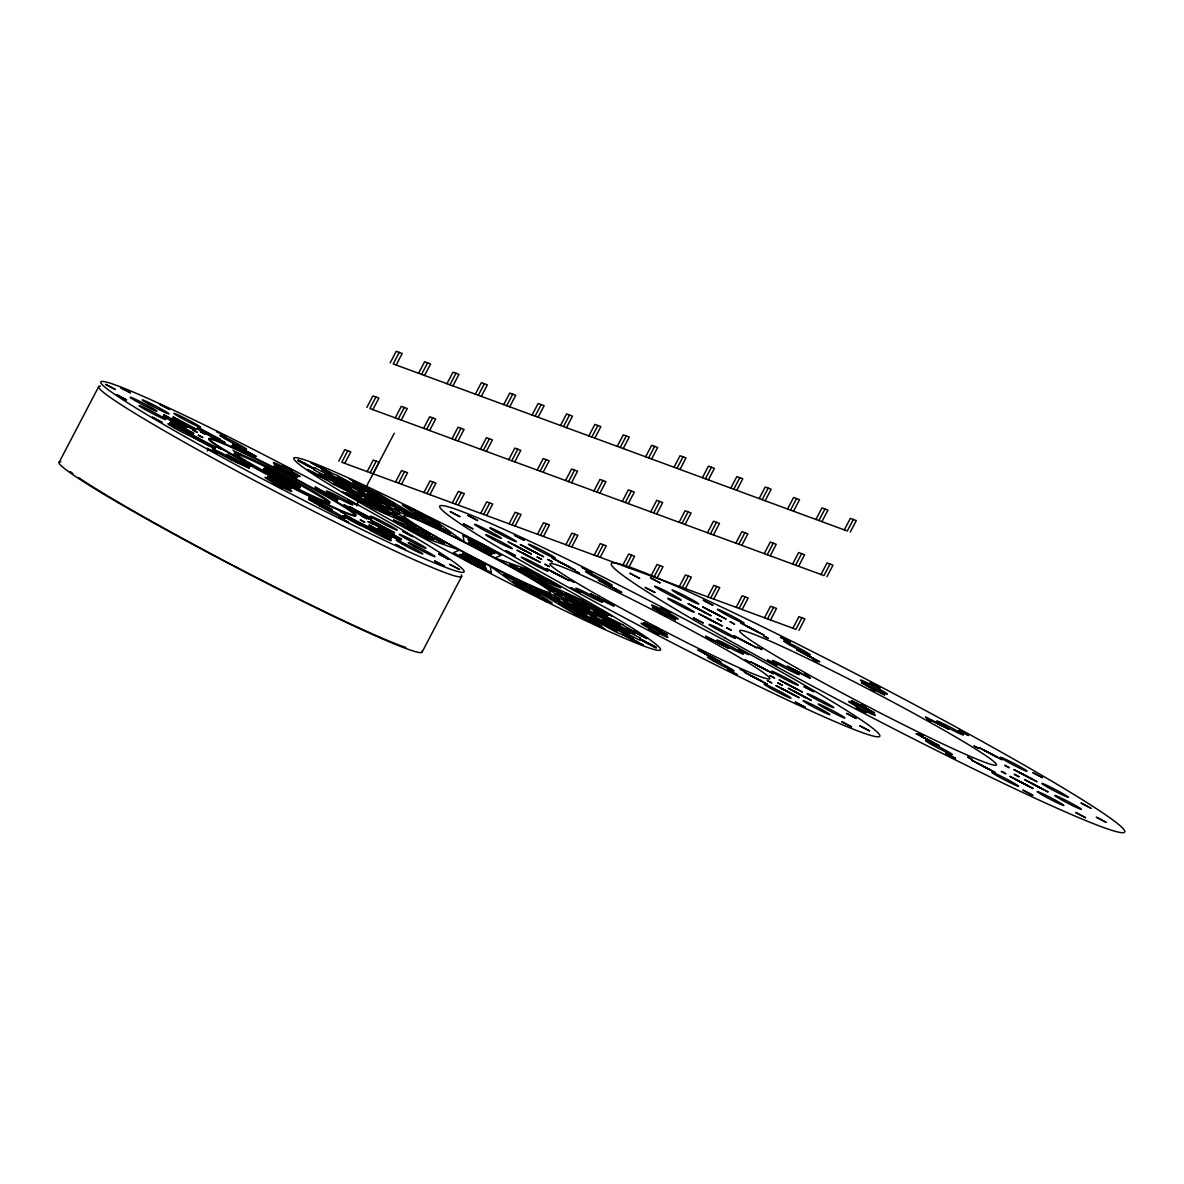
<?xml version="1.0" encoding="UTF-8"?>
<svg xmlns="http://www.w3.org/2000/svg" width="1184" height="1184" viewBox="0 0 1184 1184"><rect width="100%" height="100%" fill="white"/><g stroke="black" fill="none" stroke-linecap="round" stroke-linejoin="round"><path stroke-width="1.5" d="M59.2 462.16L98.775 386.472M207.318 450.986L208.073 449.55M235.187 455.278L236.578 452.599L241.018 454.478L236.578 452.599M236.904 453.975L237.377 453.043A53.768 2.901 27.6 0 0 288.334 483.93A53.768 2.901 27.6 0 0 321.663 496.2A53.768 2.901 27.6 0 0 240.5 454.182L240.53 455.411L236.904 453.975A53.768 2.901 27.6 0 0 287.845 484.863A53.768 2.901 27.6 0 0 321.175 497.132A53.768 2.901 27.6 0 0 240.012 455.115M238.295 456.417L239.701 453.753M262.226 471.262L262.715 470.329M338.787 461.153L344.825 449.624L350.804 451.829L344.781 463.358M366.877 407.444L372.901 395.9L378.88 398.105L372.856 409.634M390.202 362.837L396.226 351.308L402.205 353.498L396.181 365.027M347.815 450.719L341.776 462.263L795.9 629.326L801.923 617.782M375.89 397.01L369.867 408.539L823.975 575.602L830.014 564.072M399.215 352.403L393.192 363.932L847.3 530.994L853.324 519.465M367.173 471.602L373.212 460.058L379.191 462.263L373.152 473.792M395.264 417.878L401.287 406.349L407.266 408.554L401.243 420.083M418.574 373.271L424.612 361.742L430.591 363.947L424.553 375.476M370.163 472.697L376.201 461.168M398.253 418.988L404.277 407.444M421.563 374.381L427.602 362.837M356.354 505.716L394.242 433.255M395.56 482.036L401.583 470.507L407.562 472.712L401.539 484.241M423.635 428.327L429.674 416.783L435.653 418.988L429.614 430.517M446.96 383.72L452.984 372.19L458.963 374.381L452.939 385.91M398.549 483.146L404.573 471.602M426.625 429.422L432.663 417.893M449.95 384.815L455.973 373.286M423.946 492.485L429.97 480.941L435.949 483.146L429.925 494.675M452.022 438.761L458.045 427.232L464.039 429.437L458.001 440.966M475.346 394.154L481.37 382.624L487.349 384.83L481.326 396.359M426.936 493.58L432.959 482.051M455.011 439.871L461.035 428.327M478.336 395.264L484.36 383.72M452.318 502.919L458.356 491.39L464.335 493.595L458.297 505.124M480.408 449.21L486.432 437.666L492.411 439.871L486.387 451.4M503.718 404.602L509.756 393.073L515.736 395.264L509.697 406.793M455.307 504.029L461.346 492.485M483.398 450.305L489.421 438.776M506.708 405.698L512.746 394.168M480.704 513.368L486.728 501.824L492.707 504.029L486.683 515.558M508.78 459.644L514.818 448.114L520.797 450.32L514.774 461.849M532.104 415.036L538.128 403.507L544.122 405.712L538.084 417.242M483.694 514.463L489.717 502.934M511.784 460.754L517.808 449.21M535.094 416.146L541.132 404.602M422.007 652.28L461.582 576.593M509.09 523.802L515.114 512.272L521.093 514.478L515.07 526.007M537.166 470.092L543.204 458.548L549.184 460.754L543.145 472.283M560.491 425.485L566.514 413.956L572.494 416.146L566.47 427.676M512.08 524.912L518.104 513.368M540.156 471.188L546.194 459.658M563.48 426.58L569.504 415.051M537.462 534.25L543.5 522.706L549.48 524.912L543.456 536.441M565.552 480.526L571.576 468.997L577.555 471.202L571.532 482.732M588.862 435.919L594.901 424.39L600.88 426.595L594.856 438.124M540.452 535.346L546.49 523.816M568.542 481.636L574.566 470.092M591.867 437.029L597.89 425.485M565.848 544.684L571.887 533.155L577.866 535.36L571.828 546.89M593.939 490.975L599.962 479.431L605.942 481.636L599.918 493.166M617.249 446.368L623.287 434.839L629.266 437.029L623.228 448.558M568.838 545.794L574.876 534.25M596.928 492.07L602.952 480.541M620.238 447.463L626.277 435.934M594.235 555.133L600.258 543.589L606.238 545.794L600.214 557.324M622.31 501.409L628.349 489.88L634.328 492.085L628.29 503.614M645.635 456.802L651.659 445.273L657.638 447.478L651.614 459.007M597.224 556.228L603.248 544.699M625.3 502.519L631.338 490.975M648.625 457.912L654.648 446.368M622.621 565.567L628.645 554.038L634.624 556.243L628.6 567.772M650.697 511.858L656.72 500.314L662.714 502.519L656.676 514.048M674.022 467.251L680.045 455.722L686.024 457.912L680.001 469.441M625.611 566.677L631.634 555.133M653.686 512.953L659.71 501.424M677.011 468.346L683.035 456.817M650.993 576.016L657.031 564.472L663.01 566.677L656.972 578.206M679.083 522.292L685.107 510.763L691.086 512.968L685.062 524.497M702.393 477.685L708.432 466.156L714.411 468.361L708.372 479.89M653.982 577.111L660.021 565.582M682.073 523.402L688.096 511.858M705.383 478.795L711.421 467.251M679.379 586.45L685.403 574.921L691.382 577.126L685.358 588.655M707.455 532.741L713.493 521.197L719.472 523.402L713.449 534.931M730.78 488.134L736.803 476.604L742.797 478.795L736.759 490.324M682.369 587.56L688.392 576.016M710.444 533.836L716.483 522.307M733.769 489.229L739.793 477.7M707.766 596.899L713.789 585.355L719.768 587.56L713.745 599.089M735.841 543.175L741.88 531.646L747.859 533.851L741.82 545.38M759.166 498.568L765.19 487.038L771.169 489.244L765.145 500.773M710.755 597.994L716.779 586.465M738.831 544.285L744.869 532.741M762.156 499.678L768.179 488.134M736.137 607.333L742.176 595.804L748.155 598.009L742.116 609.538M764.228 553.624L770.251 542.08L776.23 544.285L770.207 555.814M787.538 509.016L793.576 497.487L799.555 499.678L793.532 511.207M739.127 608.443L745.165 596.899M767.217 554.719L773.241 543.19M790.542 510.112L796.566 498.582M764.524 617.782L770.547 606.238L776.541 608.443L770.503 619.972M792.614 564.058L798.638 552.528L804.617 554.734L798.593 566.263M815.924 519.45L821.962 507.921L827.942 510.126L821.903 521.656M767.513 618.877L773.552 607.348M795.604 565.153L801.627 553.624M818.914 520.56L824.952 509.016M792.91 628.216L798.934 616.686L804.913 618.892L798.889 630.421M820.986 574.506L827.024 562.962L833.003 565.168L826.965 576.697M844.31 529.899L850.334 518.37L856.313 520.56L850.29 532.09M300.307 461.597L305.309 463.654M314.071 469.93L315.122 468.05M398.993 514.108L399.97 512.524L412.18 516.949L434.558 527.146M465.445 559.07L464.942 559.943L478.662 567.121L479.15 566.248M475.213 541.769L475.702 540.896L489.421 548.074L488.918 548.947M471.809 563.525L472.298 562.652M482.066 545.35L482.554 544.492M554.512 595.419L555.459 593.835L635.497 633.706L622.991 624.841M640.292 638.087L639.242 639.967L638.428 639.626L554.615 595.508L632.789 638.457M453.368 552.676L459.407 550.116L489.036 565.552L490.28 566.263L491.301 572.508M500.995 555.34L494.956 557.901L464.113 541.769M373.212 496.792L385.259 503.096M385.2 503.126L373.212 496.851M420.927 513.678L411.248 508.617L420.971 513.664M525.933 547.482L537.98 553.786M537.921 553.816L525.992 547.6M654.826 592.474L645.102 587.412L654.841 592.459M703.488 652.932L715.536 659.236M790.098 642.246L780.404 637.184L790.142 642.231M715.521 659.266L703.488 653.006M933.747 742.916L921.759 736.655L933.791 742.886M300.248 461.464L309.971 466.555M309.897 466.585L304.954 464.291M364.006 486.476L354.312 481.429L364.021 486.432M356.65 499.411L347.001 494.364L356.724 499.367M459.762 516.638L450.112 511.592L459.821 516.609M524.098 540.304L514.448 535.257L524.157 540.274M477.492 542.302L487.216 547.378M487.142 547.422L477.552 542.42M693.38 617.796L703.104 622.888M703.03 622.917L693.439 617.93M870.122 682.872L879.875 687.919M879.801 687.948L870.151 682.902M804.158 686.779L813.822 691.737L804.084 686.69M795.382 702.097L805.135 707.144M805.061 707.174L795.411 702.127M865.8 712.738L856.165 707.692L865.874 712.709M869.441 730.839L859.747 725.807L869.47 730.809M1032.922 772.649L1042.645 777.74L1032.936 772.723M1105.9 822.229L1096.266 817.197L1105.974 822.199M249.158 453.901L253.761 456.299M253.746 456.328L249.232 453.99M282.902 471.084L285.063 472.061M285.122 472.416L291.057 475.835L279.024 469.574L285.211 472.372M204.832 433.951L200.288 431.642L204.906 434.025M244.304 462.515L248.906 464.912L244.289 462.53M387.257 506.959L391.83 509.357L387.257 507.018M476.782 559.795L472.268 557.457L476.841 559.84M538.735 581.906L543.308 584.304M543.264 584.334L538.779 581.995M661.16 613.652L665.689 615.961L661.086 613.608M566.973 601.013L562.548 598.63L567.121 601.013M653.879 626.366L658.452 628.763L653.864 626.41M757.449 647.189L762.022 649.587L757.449 647.248M745.18 659.962L749.753 662.344L745.18 660.021M874.71 691.086L870.225 688.762L874.754 691.056M777.888 682.916L782.432 685.344M978.517 748.288L974.003 745.95L978.576 748.347M1014.392 774.306L1018.965 776.704M1018.906 776.734L1014.436 774.395M397.306 514.611L392.94 512.243L397.484 514.611M448.292 533.274L443.808 530.95L448.351 533.333M552.158 561.778L547.689 559.44L552.218 561.749M443.438 541.976L438.998 539.667L443.497 541.946M510.866 566.07L515.44 568.409M515.38 568.438L510.985 566.174M726.68 627.786L731.224 630.154M731.164 630.184L726.724 627.875M556.894 593.362L561.453 595.73L556.909 593.421M559.366 599.341L554.896 596.988L559.44 599.296M706.922 638.146L711.466 640.529M711.451 640.574L706.966 638.25M700.247 649.972L704.791 652.354L700.292 650.075M770.118 675.679L774.662 678.062L770.118 675.753M931.231 721.426L926.806 719.117L931.305 721.396M922.987 736.034L918.562 733.725L922.943 736.019M287.475 473.467L285.477 472.283M519.761 580.796L542.657 591.304L617.293 632.744L632.774 638.531M192.385 436.704L215.162 448.78L192.504 437.162M314.204 470.048L398.949 514.108L409.738 521.804L459.007 549.894L427.972 539.075L393.68 520.176M782.298 685.314L777.888 682.976M284.338 487.216L282.251 486.343M227.21 456.373L226.336 456.373M317.356 466.333L322.995 468.405M404.144 525.992L397.424 523.52L416.664 532.889M537.699 575.128L556.939 584.496L550.205 582.025M403.685 526.969L410.404 529.44M543.959 578.576L550.678 581.048M631.368 639.612L637.007 641.684M315.255 468.08L399.866 512.48L321.604 469.574L337.011 475.243L412.091 516.89L352.61 481.932L379.028 493.876L434.454 527.072L463.714 541.576L437.621 522.544M316.528 489.066L320.849 491.375L314.337 488.563L337.425 500.654L316.38 489.199M393.621 520.087L430.754 534.324L371.658 507.625L346.483 492.707L409.62 521.744L332.526 483.842L318.836 474.37M607.984 615.443L544.847 586.376L555.503 593.939L640.174 637.984M325.141 508.084L325.955 508.306L325.082 507.625M318.866 474.31L398.801 514.122M463.181 535.538L500.891 555.266M491.153 572.464L453.516 552.795M227.683 456.55L229.696 457.424M273.652 481.296L272.927 481.296M287.342 489.184L290.139 490.146L267.036 478.07L270.174 480.275M274.022 481.459L275.99 482.376M354.164 481.636L364.154 486.195M353.986 497.176L342.043 491.73L363.384 502.756M346.749 494.527L358.678 499.974M595.685 608.043L607.614 613.49M590.209 621.822L600.199 626.38M545.158 586.509L523.654 573.707L560.742 587.93L526.347 568.927L495.371 558.138L523.905 573.855L582.291 600.17L607.999 615.384M230.569 457.823L249.291 468.242L235.009 461.523M284.619 487.926L285.596 488.385M323.528 507.359L322.551 506.9M545.247 586.539L622.962 624.826M554.571 595.493L542.257 590.994L601.916 626.188L574.566 613.741L519.746 580.826L490.679 566.455L516.934 585.592L552.173 603.056L519.643 580.826M281.733 486.091L280.075 485.277M177.097 423.931L180.486 425.411L168.424 419.106L177.067 423.99M282.517 486.905L283.583 487.423M409.679 507.951L422.51 514.3M322.566 477.004L307.233 469.426L327.435 480.423M626.928 627.594L647.13 638.59L631.797 631.013M309.675 471.143L324.993 478.721M629.37 629.296L644.688 636.874M531.853 593.717L544.67 600.066M276.538 482.643L284.604 487.216M320.997 506.13L319.236 505.213M321.989 507.018L308.373 499.13L331.283 510.94M285.388 472.076L273.489 466.644L296.592 478.721L285.27 472.179M183.328 424.864L195.404 430.399L184.393 423.828M355.851 521.3L367.75 526.732L344.648 514.655L366.182 527.428M355.792 521.522C322.477 505.109 363.976 528.538 366.566 527.694M475.494 541.266L489.199 548.444M640.085 638.724L656.469 647.293L656.054 648.018L639.671 639.449M298.102 460.369L314.485 468.938M639.878 639.079L656.262 647.648M465.164 559.573L478.869 566.736M208.591 433.832L197.388 427.187L220.476 439.264L196.648 428.726L219.721 440.7L208.517 434.054M184.082 423.428L173.071 416.857L196.159 428.948L172.316 418.292L182.203 424.272M174.862 421.43L163.732 414.74L186.761 426.862L162.918 416.294L186.006 428.297L174.803 421.637M379.99 531.527L368.979 524.956L392.067 537.048L368.224 526.406L391.312 538.498L380.301 531.927M236.326 461.849L243.771 465.342L231.783 459.022L233.026 459.984M318.629 504.887L313.908 502.06L324.756 507.418M287.416 473.556L282.917 471.128M384.608 532.889L400.725 540.57L377.622 528.493L383.557 532.312M541.547 576.534L554.068 583.446M628.438 636.948L643.386 645.206L622.814 634.89M313.79 463.847L328.738 472.105M625.626 635.912L640.574 644.17M400.296 524.571L412.816 531.483M232.922 450.305L238.798 453.546M235.276 461.272L233.855 460.472M231.176 459.407L232.079 459.925M597.816 608.369L607.214 613.963M370.577 490.013L349.354 478.78L360.602 485.455M593.761 622.562L605.009 629.237L583.771 618.004M354.356 481.059L365.59 487.734M588.774 620.283L600.007 626.958M347.149 494.054L356.547 499.648M437.577 522.529L402.22 504.976L434.765 527.22M372.353 523.343L370.755 522.011L393.784 534.102L367.898 521.596L372.294 523.802M635.704 631.93L640.574 635.349M425.84 516.638L407.207 506.204L413.024 510.289M541.34 597.728L547.156 601.812L528.523 591.378M413.616 509.372L419.432 513.456M534.931 594.56L540.748 598.645M313.79 472.668L318.659 476.086M463.062 535.508L464.069 541.724M461.227 574.876A204.832 11.07 27.6 0 1 274.111 490.857A204.832 11.07 27.6 0 1 100.462 386.132M421.933 650.978A204.832 11.07 27.6 0 1 232.493 565.478A204.832 11.07 27.6 0 1 60.887 461.819M405.786 647.47A198.72 10.745 27.6 0 1 244.91 571.576A198.72 10.745 27.6 0 1 78.618 477.611M72.875 473.57A198.72 10.745 27.6 0 1 70.315 471.632M298.309 459.999L297.894 460.724L314.278 469.293L314.692 468.568L298.309 459.999M365.234 498.272L388.308 510.334L365.234 498.272M367.691 493.906L390.779 505.968L367.78 493.891M421.593 531.734L444.666 543.811L421.667 531.734M427.542 521.197L450.63 533.259L427.631 521.182M517.201 550.294L540.289 562.37L517.201 550.294M520.427 544.596L543.5 556.658L520.427 544.596M503.762 574.714L526.85 586.776L503.762 574.714M509.712 564.161L532.8 576.238L509.712 564.161M563.599 602.005L586.687 614.067L563.688 601.99M566.07 597.639L589.158 609.701L566.159 597.624M590.742 593.968L613.83 606.045L590.742 593.968M598.512 580.204L621.6 592.281L598.512 580.204M698.974 613.815L722.062 625.877L698.974 613.815M702.837 606.963L725.925 619.025L702.837 606.963M697.968 650.046L721.056 662.108L698.057 650.031M705.753 636.282L728.826 648.344L705.827 636.267M776.068 685.654L799.156 697.731L776.156 685.64M779.294 679.956L802.382 692.033L779.294 679.956M787.36 666.311L810.448 678.373L787.449 666.296M796.699 649.764L819.787 661.826L796.788 649.75M916.238 733.695L939.326 745.757L916.327 733.68M925.577 717.149L948.665 729.226L925.577 717.149M1010.1 776.497L1033.188 788.574L1010.189 776.482M1013.963 769.644L1037.051 781.721L1014.052 769.63M116.772 394.76L126.481 399.866L116.772 394.76M170.674 421.208L193.702 433.3L170.674 421.208M169.919 422.644L192.948 434.75L169.919 422.644M175.395 425.544L187.427 431.864L175.395 425.544M216.642 431.509L226.366 436.615L216.642 431.509M232.982 444.133L256.01 456.225L232.982 444.133M232.227 445.569L255.256 457.675L232.227 445.569M237.718 448.47L249.735 454.789L237.821 448.484M309.202 497.65L332.23 509.742L309.202 497.65M338.802 517.29L348.525 522.381L338.802 517.29M371.51 520.56L394.538 532.667L371.51 520.56M376.246 524.912L388.263 531.231L376.349 524.926M438.687 554.023L448.396 559.129L438.687 554.023M358.323 491.804L381.366 503.91L358.323 491.804M363.828 494.705L375.846 501.024L363.976 494.72M392.052 504.206L415.096 516.313L392.052 504.206M387.494 512.287L410.537 524.394L387.597 512.287M397.543 507.107L409.575 513.427L397.602 507.107M392.984 515.188L405.017 521.493L392.984 515.188M468.908 542.228L491.952 554.334L469.027 542.228M474.399 545.128L486.432 551.448L474.399 545.128M462.456 553.653L485.514 565.76L462.574 553.653M467.961 556.554L479.979 562.874L468.109 556.569M508.188 541.858L531.231 553.964L508.188 541.858M513.678 544.758L525.711 551.078L513.826 544.773M552.188 558.049L575.232 570.155L552.306 558.049M557.679 560.95L569.711 567.269L557.827 560.964M546.238 568.586L569.282 580.693L546.357 568.586M551.744 571.487L563.762 577.792L551.744 571.487M543.885 583.594L566.929 595.715L543.885 583.594M539.327 591.674L562.37 603.781L539.327 591.674M549.376 586.509L561.408 592.814L549.524 586.524M544.818 594.575L556.85 600.895L544.877 594.575M573.041 604.077L596.085 616.183L573.16 604.077M578.547 606.978L590.564 613.297L578.547 606.978M652.488 607.658L675.531 619.78L652.488 607.658M657.978 610.574L670.011 616.879L658.126 610.589M644.081 622.562L667.125 634.668L644.081 622.562M688.126 603.677L711.17 615.784L688.244 603.677M649.572 625.463L661.604 631.782L649.572 625.463M693.617 606.578L705.649 612.883L693.617 606.578M741.021 623.124L764.065 635.231L741.021 623.124M746.512 626.025L758.544 632.345L746.512 626.025M733.873 635.793L756.916 647.9L733.976 635.793M739.364 638.694L751.396 645.014L739.512 638.709M750.316 661.649L773.359 673.755L750.434 661.649M755.821 664.55L767.839 670.869L755.821 664.55M744.366 672.186L767.424 684.293L744.484 672.186M749.872 675.087L761.889 681.407L749.872 675.087M788.381 688.378L811.425 700.484L788.5 688.378M793.872 691.278L805.904 697.598L793.872 691.278M861.567 682.768L884.611 694.875L861.567 682.768M867.058 685.669L879.09 691.989L867.117 685.669M851.444 700.676L874.502 712.783L851.444 700.676M856.95 703.577L868.967 709.897L857.009 703.577M979.138 747.652L1002.182 759.758L979.257 747.652M984.644 750.552L996.662 756.872L984.644 750.552M971.99 760.306L995.034 772.412L971.99 760.306M977.496 763.206L989.513 769.526L977.555 763.206M1024.885 779.768L1047.929 791.874L1024.885 779.768M1030.376 782.668L1042.408 788.988L1030.524 782.683M105.642 384.415L115.351 389.521L105.716 384.415M274.318 465.179L297.347 477.285L274.318 465.179M282.887 465.238L292.611 470.359L282.887 465.238M267.88 476.59L290.894 488.696L267.88 476.59M272.557 483.546L282.28 488.652L272.557 483.546M378.451 527.028L401.48 539.134L378.451 527.028M383.187 531.364L395.16 537.699L383.187 531.364M449.816 564.383L459.525 569.489L449.816 564.383M159.707 404.292L169.416 409.412L159.707 404.292M152.41 417.242L162.104 422.348L152.499 417.256M202.198 431.494L214.2 437.814L202.198 431.494M192.918 435.224L202.834 441.277L215.917 447.33L192.918 435.224M197.639 439.575L209.642 445.894L197.639 439.575M349.31 506.545L360.41 513.234L372.309 518.651L349.31 506.545M348.555 507.98L359.655 514.67L371.554 520.102L348.555 507.98M354.031 510.896L366.034 517.216L354.149 510.911M349.472 518.962L361.475 525.282L349.472 518.962M403.063 531.557L412.772 536.663L403.167 531.572M395.767 544.492L405.461 549.598L395.767 544.492M120.738 387.76L130.432 392.866L120.827 387.775M177.896 421.178L189.884 427.498L178 421.193M207.111 448.41L216.805 453.531L207.2 448.425M227.076 454.671L237.969 461.257L250.046 466.792L227.076 454.671M277.263 474.873L287.312 480.171L277.352 474.888M315.196 487.098L324.978 493.092L338.165 499.219L315.196 487.098M319.902 491.434L331.905 497.768L319.902 491.434M348.362 500.373L358.056 505.494L348.362 500.373M373.804 529.278L385.792 535.597L373.907 529.292M434.75 561.024L444.444 566.144L434.839 561.038M315.344 464.809L325.052 469.915L315.492 464.838M311.392 471.809L321.101 476.915L311.392 471.809M370.784 501.158L382.787 507.462L370.784 501.158M401.731 525.459L411.425 530.565L401.731 525.459M468.065 515.499L477.759 520.62L468.124 515.514M433.092 524.083L445.11 530.388L433.166 524.098M463.358 523.846L473.067 528.937L463.506 523.861M427.143 534.635L439.146 540.94L427.217 534.635M522.751 553.18L534.768 559.484L522.825 553.194M515.277 567.047L527.28 573.352L515.277 567.047M509.312 577.6L521.315 583.904L509.386 577.614M582.247 567.58L591.941 572.686L582.247 567.58M542.982 577.422L552.676 582.528L543.042 577.437M570.88 587.693L580.589 592.799L570.94 587.708M604.077 583.09L616.08 589.41L604.077 583.09M533.436 594.338L543.13 599.43L533.436 594.338M650.49 577.866L660.198 582.972L650.549 577.881M571.635 600.525L583.638 606.83L571.709 600.525M596.307 596.854L608.31 603.174L596.307 596.854M569.164 604.891L581.166 611.196L569.238 604.906M708.402 609.849L720.39 616.168L708.402 609.849M704.524 616.701L716.527 623.021L704.524 616.701M633.307 631.072L643.016 636.178L633.307 631.072M629.355 638.087L639.049 643.193L629.414 638.087M711.303 639.168L723.306 645.472L711.377 639.182M739.008 649.542L748.702 654.663L739.156 649.572M802.264 652.65L814.266 658.955L802.338 652.665M767.498 660.036L777.207 665.127L767.646 660.05M727.642 669.67L737.351 674.762L727.642 669.67M792.925 669.197L804.928 675.502L792.999 669.197M784.844 682.842L796.847 689.147L784.844 682.842M781.632 688.54L793.635 694.86L781.706 688.555M846.53 713.404L856.239 718.496L846.59 713.404M841.824 721.737L851.533 726.843L841.824 721.737M931.127 720.035L943.13 726.34L931.127 720.035M958.848 730.424L968.542 735.516L958.907 730.424M945.912 753.32L955.606 758.441L945.972 753.335M1019.528 772.53L1031.53 778.835L1019.602 772.545M1015.65 779.383L1027.653 785.688L1015.724 779.398M1081.214 803.092L1090.893 808.213L1081.214 803.092M1075.856 812.579L1085.55 817.67L1075.856 812.579M505.79 550.59L515.454 555.71L505.864 550.604M467.206 560.594L476.886 565.686L467.206 560.594M630.095 573.337L639.745 578.458L630.169 573.352M703.326 600.273L712.99 605.35L703.385 600.288M661.116 607.732L670.78 612.853L661.19 607.747M597.713 608.606L607.377 613.682L597.787 608.62M590.402 621.541L600.081 626.632L590.402 621.541M648.832 629.518L658.496 634.594L648.832 629.518M644.466 641.432L654.116 646.553L644.629 641.476M1023.08 790.187L1032.744 795.263L1023.08 790.187M198.335 435.194L202.878 437.606L198.394 435.209M311.422 497.591L315.98 500.018L311.422 497.591M362.289 516.298L366.848 518.725L362.289 516.298M192.666 429.91L197.225 432.323L192.666 429.91M277.678 480.408L282.236 482.806L277.737 480.423M220.209 440.048L224.738 442.461L220.209 440.048M216.48 446.634L221.038 449.032L216.48 446.634M344.159 504.858L348.703 507.255L344.159 504.858M340.43 511.444L344.973 513.871L340.43 511.444M360.291 519.88L364.835 522.277L360.424 519.924M414.829 517.097L419.358 519.48L414.829 517.097M411.1 523.683L415.643 526.081L411.144 523.698M537.151 557.028L541.695 559.41L537.196 557.042M477.566 548.148L482.11 550.53L477.566 548.148M574.965 570.94L579.509 573.322L575.069 570.969M569.859 579.982L574.388 582.38L569.859 579.982M717.09 618.847L721.633 621.23L717.134 618.847M535.05 588.507L539.593 590.89L535.094 588.522M763.798 636.015L768.327 638.398L763.902 636.06M740.104 669.019L744.647 671.402L740.207 669.049M861.301 704.48L865.83 706.863L861.404 704.51M967.728 757.138L972.242 759.551L967.831 757.168M394.997 508.676L399.23 510.866L395.042 508.706M544.951 564.28L549.465 566.648L545.069 564.309M614.822 589.972L619.336 592.34L614.822 589.972M730.143 621.733L734.628 624.146L730.247 621.778M506.071 574.654L510.57 577.022L506.19 574.684M608.147 601.812L612.631 604.21L608.147 601.812M813.008 659.532L817.522 661.9L813.127 659.577M804.765 674.14L809.279 676.508L804.824 674.155M767.395 680.593L771.894 682.961L767.439 680.608M1004.831 765.382L1009.345 767.75L1004.95 765.412M1001.427 771.435L1005.926 773.803L1001.472 771.45M316.602 464.883L310.978 462.811L331.55 473.126L316.602 464.883M602.908 610.692L590.979 605.261L612.32 616.287L602.908 610.692M565.523 607.777A15.066 0.814 27.6 0 0 585.902 617.634A15.066 0.814 27.6 0 0 566.218 606.548A15.066 0.814 27.6 0 0 565.523 607.777M331.106 478.425A15.066 0.814 27.6 0 0 351.485 488.282A15.066 0.814 27.6 0 0 331.801 477.196A15.066 0.814 27.6 0 0 331.106 478.425M342.886 480.896A15.066 0.814 27.6 0 0 363.651 491.005A15.066 0.814 27.6 0 0 344.411 480.112A15.066 0.814 27.6 0 0 342.886 480.896M374.795 494.498A15.066 0.814 27.6 0 0 395.16 504.354A15.066 0.814 27.6 0 0 375.476 493.269A15.066 0.814 27.6 0 0 374.795 494.498M420.394 516.254A15.066 0.814 27.6 0 0 441.158 526.362A15.066 0.814 27.6 0 0 421.918 515.454A15.066 0.814 27.6 0 0 420.394 516.254M474.325 543.737A15.066 0.814 27.6 0 0 494.705 553.594A15.066 0.814 27.6 0 0 475.021 542.509A15.066 0.814 27.6 0 0 474.325 543.737M526.821 571.902A15.066 0.814 27.6 0 0 547.585 582.01A15.066 0.814 27.6 0 0 528.345 571.102A15.066 0.814 27.6 0 0 526.821 571.902M571.428 597.313A15.066 0.814 27.6 0 0 591.808 607.17A15.066 0.814 27.6 0 0 572.124 596.085A15.066 0.814 27.6 0 0 571.428 597.313M599.814 615.251A15.066 0.814 27.6 0 0 620.564 625.359A15.066 0.814 27.6 0 0 601.339 614.452A15.066 0.814 27.6 0 0 599.814 615.251M609.198 623.835A15.066 0.814 27.6 0 0 629.577 633.706A15.066 0.814 27.6 0 0 609.893 622.606A15.066 0.814 27.6 0 0 609.198 623.835M596.618 620.904A15.066 0.814 27.6 0 0 617.382 631.013A15.066 0.814 27.6 0 0 598.142 620.105A15.066 0.814 27.6 0 0 596.618 620.904M375.239 511.399A206.904 11.189 27.6 0 0 660.213 650.164A206.904 11.189 27.6 0 0 396.092 500.447A206.904 11.189 27.6 0 0 375.239 511.399M436.408 536.959A82.762 4.47 27.6 0 0 550.397 592.474A82.762 4.47 27.6 0 0 444.74 532.593A82.762 4.47 27.6 0 0 436.408 536.959M770.577 688.289A15.066 0.814 27.6 0 0 790.956 698.146A15.066 0.814 27.6 0 0 771.272 687.046A15.066 0.814 27.6 0 0 770.577 688.289M713.33 660.894A15.066 0.814 27.6 0 0 734.08 671.002A15.066 0.814 27.6 0 0 714.84 660.095A15.066 0.814 27.6 0 0 713.33 660.894M647.589 627.446A15.066 0.814 27.6 0 0 667.968 637.303A15.066 0.814 27.6 0 0 648.284 626.203A15.066 0.814 27.6 0 0 647.589 627.446M581.847 592.148A15.066 0.814 27.6 0 0 602.597 602.242A15.066 0.814 27.6 0 0 583.372 591.349A15.066 0.814 27.6 0 0 581.847 592.148M527.635 561.246A15.066 0.814 27.6 0 0 548.014 571.102A15.066 0.814 27.6 0 0 528.33 560.017A15.066 0.814 27.6 0 0 527.635 561.246M491.671 538.587A15.066 0.814 27.6 0 0 512.42 548.695A15.066 0.814 27.6 0 0 493.195 537.788A15.066 0.814 27.6 0 0 491.671 538.587M480.97 528.478A15.066 0.814 27.6 0 0 501.35 538.335A15.066 0.814 27.6 0 0 481.666 527.25A15.066 0.814 27.6 0 0 480.97 528.478M495.622 531.586A15.066 0.814 27.6 0 0 516.372 541.695A15.066 0.814 27.6 0 0 497.132 530.802A15.066 0.814 27.6 0 0 495.622 531.586M534.931 548.325A15.066 0.814 27.6 0 0 555.311 558.182A15.066 0.814 27.6 0 0 535.627 547.097A15.066 0.814 27.6 0 0 534.931 548.325M591.378 575.261A15.066 0.814 27.6 0 0 612.128 585.37A15.066 0.814 27.6 0 0 592.888 574.462A15.066 0.814 27.6 0 0 591.378 575.261M657.904 609.168A15.066 0.814 27.6 0 0 678.284 619.025A15.066 0.814 27.6 0 0 658.6 607.94A15.066 0.814 27.6 0 0 657.904 609.168M722.847 644.022A15.066 0.814 27.6 0 0 743.611 654.13A15.066 0.814 27.6 0 0 724.371 643.223A15.066 0.814 27.6 0 0 722.847 644.022M777.873 675.368A15.066 0.814 27.6 0 0 798.253 685.225A15.066 0.814 27.6 0 0 778.569 674.14A15.066 0.814 27.6 0 0 777.873 675.368M813.038 697.568A15.066 0.814 27.6 0 0 833.788 707.677A15.066 0.814 27.6 0 0 814.548 696.769A15.066 0.814 27.6 0 0 813.038 697.568M824.538 708.136A15.066 0.814 27.6 0 0 844.917 717.992A15.066 0.814 27.6 0 0 825.233 706.907A15.066 0.814 27.6 0 0 824.538 708.136M809.086 704.569A15.066 0.814 27.6 0 0 829.836 714.677A15.066 0.814 27.6 0 0 810.611 703.77A15.066 0.814 27.6 0 0 809.086 704.569M998.201 776.408A15.066 0.814 27.6 0 0 1018.58 786.265A15.066 0.814 27.6 0 0 998.896 775.18A15.066 0.814 27.6 0 0 998.201 776.408M931.586 744.544A15.066 0.814 27.6 0 0 952.35 754.652A15.066 0.814 27.6 0 0 933.11 743.744A15.066 0.814 27.6 0 0 931.586 744.544M854.966 705.546A15.066 0.814 27.6 0 0 875.346 715.402A15.066 0.814 27.6 0 0 855.662 704.317A15.066 0.814 27.6 0 0 854.966 705.546M778.465 664.476A15.066 0.814 27.6 0 0 799.23 674.584A15.066 0.814 27.6 0 0 779.99 663.676A15.066 0.814 27.6 0 0 778.465 664.476M715.269 628.452A15.066 0.814 27.6 0 0 735.634 638.309A15.066 0.814 27.6 0 0 715.95 627.224A15.066 0.814 27.6 0 0 715.269 628.452M673.444 602.094A15.066 0.814 27.6 0 0 694.194 612.202A15.066 0.814 27.6 0 0 674.954 601.309A15.066 0.814 27.6 0 0 673.444 602.094M660.909 590.298A15.066 0.814 27.6 0 0 681.288 600.155A15.066 0.814 27.6 0 0 661.604 589.07A15.066 0.814 27.6 0 0 660.909 590.298M678.032 593.954A15.066 0.814 27.6 0 0 698.797 604.062A15.066 0.814 27.6 0 0 679.557 593.154A15.066 0.814 27.6 0 0 678.032 593.954M723.75 613.416A15.066 0.814 27.6 0 0 744.129 623.272A15.066 0.814 27.6 0 0 724.445 612.187A15.066 0.814 27.6 0 0 723.75 613.416M789.565 644.821A15.066 0.814 27.6 0 0 810.315 654.93A15.066 0.814 27.6 0 0 791.075 644.022A15.066 0.814 27.6 0 0 789.565 644.821M866.984 684.278A15.066 0.814 27.6 0 0 887.364 694.135A15.066 0.814 27.6 0 0 867.68 683.035A15.066 0.814 27.6 0 0 866.984 684.278M942.686 724.889A15.066 0.814 27.6 0 0 963.436 734.998A15.066 0.814 27.6 0 0 944.21 724.09A15.066 0.814 27.6 0 0 942.686 724.889M1006.696 761.356A15.066 0.814 27.6 0 0 1027.076 771.228A15.066 0.814 27.6 0 0 1007.392 760.128A15.066 0.814 27.6 0 0 1006.696 761.356M1047.707 787.256A15.066 0.814 27.6 0 0 1068.471 797.365A15.066 0.814 27.6 0 0 1049.231 786.472A15.066 0.814 27.6 0 0 1047.707 787.256M1061.042 799.526A15.066 0.814 27.6 0 0 1081.421 809.382A15.066 0.814 27.6 0 0 1061.737 798.297A15.066 0.814 27.6 0 0 1061.042 799.526M1043.119 795.411A15.066 0.814 27.6 0 0 1063.868 805.505A15.066 0.814 27.6 0 0 1044.628 794.612A15.066 0.814 27.6 0 0 1043.119 795.411M598.601 595.611A124.142 6.719 27.6 0 0 769.6 678.876A124.142 6.719 27.6 0 0 611.122 589.055A124.142 6.719 27.6 0 0 598.601 595.611M796.64 667.954A144.833 7.829 27.6 0 0 996.129 765.101A144.833 7.829 27.6 0 0 811.247 660.302A144.833 7.829 27.6 0 0 796.64 667.954M537.432 570.052A248.285 13.424 27.6 0 0 879.416 736.581A248.285 13.424 27.6 0 0 562.474 556.924A248.285 13.424 27.6 0 0 537.432 570.052M725.274 638.132A289.666 15.658 27.6 0 0 1124.252 832.411A289.666 15.658 27.6 0 0 754.474 622.814A289.666 15.658 27.6 0 0 725.274 638.132M519.11 585.562A15.066 0.814 27.6 0 0 539.86 595.67A15.066 0.814 27.6 0 0 520.634 584.763A15.066 0.814 27.6 0 0 519.11 585.562M465.978 558.522A15.066 0.814 27.6 0 0 486.358 568.379A15.066 0.814 27.6 0 0 466.674 557.294A15.066 0.814 27.6 0 0 465.978 558.522M412.683 529.914A15.066 0.814 27.6 0 0 433.448 540.022A15.066 0.814 27.6 0 0 414.208 529.115A15.066 0.814 27.6 0 0 412.683 529.914M368.89 504.946A15.066 0.814 27.6 0 0 389.27 514.803A15.066 0.814 27.6 0 0 369.586 503.718A15.066 0.814 27.6 0 0 368.89 504.946M339.69 486.565A15.066 0.814 27.6 0 0 360.454 496.673A15.066 0.814 27.6 0 0 341.214 485.766A15.066 0.814 27.6 0 0 339.69 486.565M184.674 436.496A204.832 11.07 27.6 0 0 463.98 572.005A204.832 11.07 27.6 0 0 199.06 422.362A204.832 11.07 27.6 0 0 184.674 436.496M144.552 409.205A15.066 0.814 27.6 0 0 165.775 419.624A15.066 0.814 27.6 0 0 147.201 408.998A15.066 0.814 27.6 0 0 144.552 409.205M174.27 427.898A15.066 0.814 27.6 0 0 194.65 437.754A15.066 0.814 27.6 0 0 174.966 426.669A15.066 0.814 27.6 0 0 174.27 427.898M218.3 452.984A15.066 0.814 27.6 0 0 238.842 462.959A15.066 0.814 27.6 0 0 219.351 451.948A15.066 0.814 27.6 0 0 218.3 452.984M271.373 481.474A15.066 0.814 27.6 0 0 291.752 491.33A15.066 0.814 27.6 0 0 272.068 480.245A15.066 0.814 27.6 0 0 271.373 481.474M323.957 508.202A15.066 0.814 27.6 0 0 345.195 518.622A15.066 0.814 27.6 0 0 326.606 507.995A15.066 0.814 27.6 0 0 323.957 508.202M414.592 546.786A15.066 0.814 27.6 0 0 434.972 556.643A15.066 0.814 27.6 0 0 415.288 545.558A15.066 0.814 27.6 0 0 414.592 546.786M404.662 537.891A15.066 0.814 27.6 0 0 425.9 548.31A15.066 0.814 27.6 0 0 407.311 537.684A15.066 0.814 27.6 0 0 404.662 537.891M376.808 520.264A15.066 0.814 27.6 0 0 397.188 530.121A15.066 0.814 27.6 0 0 377.504 519.036A15.066 0.814 27.6 0 0 376.808 520.264M332.438 494.971A15.066 0.814 27.6 0 0 352.98 504.946A15.066 0.814 27.6 0 0 333.488 493.935A15.066 0.814 27.6 0 0 332.438 494.971M279.72 466.688A15.066 0.814 27.6 0 0 300.1 476.545A15.066 0.814 27.6 0 0 280.416 465.46A15.066 0.814 27.6 0 0 279.72 466.688M225.256 438.894A15.066 0.814 27.6 0 0 246.479 449.313A15.066 0.814 27.6 0 0 227.905 438.687A15.066 0.814 27.6 0 0 225.256 438.894M180.175 417.434A15.066 0.814 27.6 0 0 200.555 427.291A15.066 0.814 27.6 0 0 180.871 416.206A15.066 0.814 27.6 0 0 180.175 417.434M148.503 403.981A15.066 0.814 27.6 0 0 169.046 413.941A15.066 0.814 27.6 0 0 149.554 402.93A15.066 0.814 27.6 0 0 148.503 403.981M136.5 401.376A15.066 0.814 27.6 0 0 156.88 411.233A15.066 0.814 27.6 0 0 137.196 400.148A15.066 0.814 27.6 0 0 136.5 401.376M370.918 530.713A15.066 0.814 27.6 0 0 391.297 540.585A15.066 0.814 27.6 0 0 371.613 529.485A15.066 0.814 27.6 0 0 370.918 530.713M402.234 543.974A15.066 0.814 27.6 0 0 422.777 553.949A15.066 0.814 27.6 0 0 403.285 542.938A15.066 0.814 27.6 0 0 402.234 543.974M272.054 474.429A20.365 1.095 27.6 0 0 299.818 487.912A20.365 1.095 27.6 0 0 273.474 473.023A20.365 1.095 27.6 0 0 272.054 474.429M242.72 461.183A82.762 4.47 27.6 0 0 355.57 515.928A82.762 4.47 27.6 0 0 248.522 455.47A82.762 4.47 27.6 0 0 242.72 461.183M243.016 460.606A82.762 4.47 27.6 0 0 355.866 515.366A82.762 4.47 27.6 0 0 248.832 454.893A82.762 4.47 27.6 0 0 243.016 460.606M272.542 473.496A20.365 1.095 27.6 0 0 300.307 486.979A20.365 1.095 27.6 0 0 273.963 472.105A20.365 1.095 27.6 0 0 272.542 473.496"/></g></svg>
